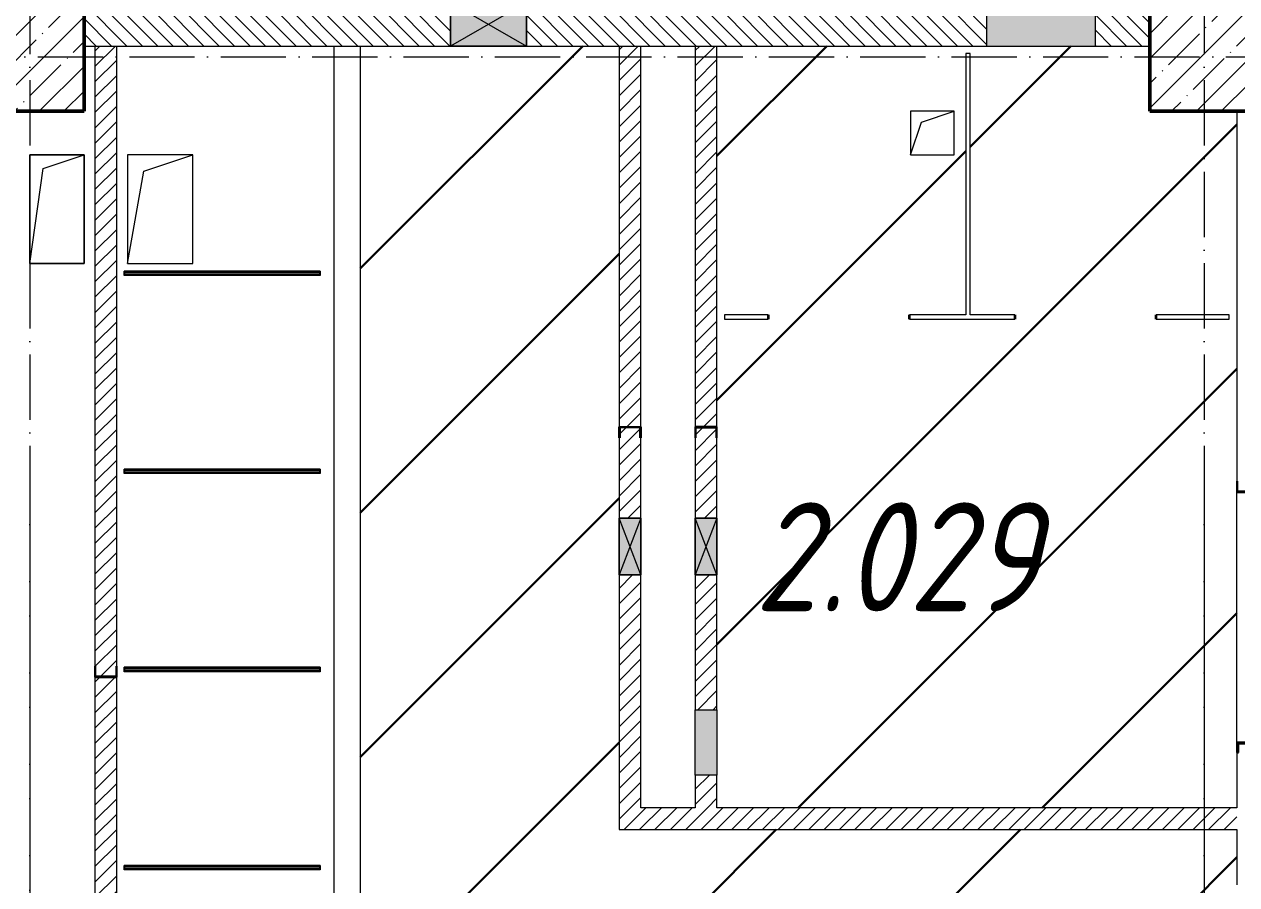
# Model space of a CAD drawing. Header units: millimetres. Extents: x -17017 to 628417, y -109036 to 199237.
# Drawn here: x 120985 to 126560, y 111841 to 115795 of the extents above; entities that cross this region are included whole.
import ezdxf

# ---------------------------------------------------------------- set-up
doc = ezdxf.new("R2010")
doc.units = ezdxf.units.MM
doc.linetypes.add('50_200_ШТРИХ_1Т_ш5_п1_п1_', pattern=[700, 500, -100, 0, -100])
for name, color, linetype, lineweight in [('3.1) ЖБ окна 1.2 м', 102, 'Continuous', 30), ('A-DETL-GENF-OTLN', 7, 'Continuous', 9), ('A-DOOR-OPNG-MCUT', 7, 'Continuous', 35), ('A-FLOR-____-OTLN', 7, 'Continuous', 9), ('A-GENM-____-MCUT', 7, 'Continuous', 25), ('A-GENM-____-OTLN', 7, 'Continuous', 9), ('A-GENM-____-OTLN-1', 7, 'Continuous', 25), ('A-GLAZ-____-OTLN', 7, 'Continuous', 9), ('A-WALL-____-MCUT', 7, 'Continuous', 13), ('A-WALL-____-OTLN', 7, 'Continuous', 9), ('A-WALL-____-PATT-1', 7, 'Continuous', 9), ('A-WALL-FNSH-MCUT-1', 7, 'Continuous', 9), ('I-WALL-____-OTLN', 7, 'Continuous', 9), ('S-COLS-____-MCUT', 7, 'Continuous', 50), ('S-COLS-____-OTLN', 7, 'Continuous', 9), ('S-GRID-____-OTLN-1', 7, '50_200_ШТРИХ_1Т_ш5_п1_п1_', 9), ('Марки помещений', 7, 'Continuous', 9), ('стяжа', 7, 'Continuous', 30)]:
    doc.layers.add(name, color=color, linetype=linetype, lineweight=lineweight)
doc.layers.add('A-DOOR-____-OTLN-1', color=7, linetype='Continuous', lineweight=9, true_color=0xffffff)
doc.styles.add('ISOCPEUR_I_2', font='isocpeui.ttf', dxfattribs={"width": 0.85, "height": 2.3})
pattern_1 = [(45, (43259.71, 63713.66), (-35.35534, 35.35534), [])]

# ---------------------------------------------------------------- blocks, each defined once
blk = doc.blocks.new('BSC_Колонна _Прямоугольная - 500х500-V36-АР1_План отверстий 2 этажа в осях 1-64_Ю-ЯЯ')
at = {"layer": 'S-COLS-____-OTLN'}
h = blk.add_hatch(dxfattribs=at)
h.set_pattern_fill('FP_46', color=256, style=0, pattern_type=2)
h.set_pattern_definition([(45, (-83150, -51931.04), (-114.04925, 114.04925), []), (45, (-83035.95, -51931.04), (-114.04925, 114.04925), [201.613, -40.323, 3.353, -36.97])])
h.paths.add_polyline_path([(-250, -250), (250, -250), (250, 250), (-250, 250)], flags=0)
at = {"layer": 'S-COLS-____-MCUT'}
for p, q in [((250, 250), (-250, 250)), ((-250, 250), (-250, -250)), ((250, -250), (250, 250)), ((-250, -250), (250, -250))]:
    blk.add_line(p, q, dxfattribs=at)
blk = doc.blocks.new('BSC_Колонна _Прямоугольная - 500х500-25978818-АР1_План отверстий 2 этажа в осях 1-64_Ю-ЯЯ')
at = {"layer": 'S-COLS-____-OTLN'}
h = blk.add_hatch(dxfattribs=at)
h.set_pattern_fill('FP_66', color=256, style=0, pattern_type=2)
h.set_pattern_definition([(45, (-77750, -51931.04), (-114.04925, 114.04925), []), (45, (-77635.95, -51931.04), (-114.04925, 114.04925), [201.613, -40.323, 3.353, -36.97])])
h.paths.add_polyline_path([(-250, -250), (250, -250), (250, 250), (-250, 250)], flags=0)
at = {"layer": 'S-COLS-____-MCUT'}
for p, q in [((250, 250), (-250, 250)), ((-250, 250), (-250, -250)), ((250, -250), (250, 250)), ((-250, -250), (250, -250))]:
    blk.add_line(p, q, dxfattribs=at)
blk = doc.blocks.new('DOR_ДУ_распашная__1Ст_Прямоугольная_ШЕР - Вн_650х2100h_Кабинки С_у-17949503-АР1_План отверстий 2 этажа в осях 1-64_Ю-ЯЯ')
at = {"layer": 'A-DOOR-OPNG-MCUT'}
for p, q in [((-325, 10), (-325, -10)), ((325, -10), (325, 10))]:
    blk.add_line(p, q, dxfattribs=at)
blk = doc.blocks.new('154_Фахверк_СКБ_Швеллер - Тип_100_3960-28331862-АР1_План отверстий 2 этажа в осях 1-64_Ю-ЯЯ')
at = {"layer": 'A-GENM-____-MCUT'}
for p, q in [((175, 50), (125, 50)), ((125, 50), (125, -50)), ((128, 47), (175, 47)), ((128, -47), (128, 47)), ((175, 47), (175, 50)), ((125, -50), (175, -50)), ((175, -47), (128, -47)), ((175, -50), (175, -47))]:
    blk.add_line(p, q, dxfattribs=at)
blk = doc.blocks.new('154_Стойка_СКБ_Швеллер - СМ-2180_100-28278414-АР1_План отверстий 2 этажа в осях 1-64_Ю-ЯЯ')
at = {"layer": 'A-GENM-____-MCUT'}
for p, q in [((171, 50), (125, 50)), ((125, 50), (125, -50)), ((129.5, 42.4), (171, 42.4)), ((129.5, -42.4), (129.5, 42.4)), ((171, 42.4), (171, 50)), ((125, -50), (171, -50)), ((171, -42.4), (129.5, -42.4)), ((171, -50), (171, -42.4))]:
    blk.add_line(p, q, dxfattribs=at)
blk = doc.blocks.new('154_Фахверк_СКБ_Швеллер - Тип_100_3960-28336466-АР1_План отверстий 2 этажа в осях 1-64_Ю-ЯЯ')
at = {"layer": 'A-GENM-____-MCUT'}
for p, q in [((175, 50), (125, 50)), ((125, 50), (125, -50)), ((128, 47), (175, 47)), ((128, -47), (128, 47)), ((175, 47), (175, 50)), ((125, -50), (175, -50)), ((175, -47), (128, -47)), ((175, -50), (175, -47))]:
    blk.add_line(p, q, dxfattribs=at)
blk = doc.blocks.new('154_Фахверк_СКБ_Швеллер - Тип_100_3960-28336563-АР1_План отверстий 2 этажа в осях 1-64_Ю-ЯЯ')
at = {"layer": 'A-GENM-____-MCUT'}
for p, q in [((125, 50), (175, 50)), ((125, -50), (125, 50)), ((128, 47), (128, -47)), ((175, 47), (128, 47)), ((175, 50), (175, 47)), ((175, -50), (125, -50)), ((128, -47), (175, -47)), ((175, -47), (175, -50))]:
    blk.add_line(p, q, dxfattribs=at)
blk = doc.blocks.new('131_Панель боковая - 900х1500-29281255-АР1_План отверстий 2 этажа в осях 1-64_Ю-ЯЯ')
at = {"layer": 'A-GENM-____-MCUT'}
for p, q in [((450, 5), (-450, 5)), ((-450, 5), (-450, -5)), ((450, -5), (450, 5)), ((-450, -5), (450, -5))]:
    blk.add_line(p, q, dxfattribs=at)
at = {"layer": 'A-GENM-____-OTLN'}
for p, q in [((-450, 10), (450, 10)), ((-450, 5), (-450, 10)), ((450, 10), (450, 5)), ((-450, -10), (-450, -5)), ((-450, -10), (450, -10)), ((450, -5), (450, -10))]:
    blk.add_line(p, q, dxfattribs=at)
blk = doc.blocks.new('AR_Отверстие Ниша - Лючок-32404312-АР1_План отверстий 2 этажа в осях 1-64_Ю-ЯЯ')
at = {"layer": 'A-GLAZ-____-OTLN'}
blk.add_hatch(color=256, dxfattribs=at).paths.add_polyline_path([(150, 50), (-150, 50), (-150, -50), (150, -50)], flags=0)
for p, q in [((-150, 50), (150, 50)), ((-150, -50), (-150, 50)), ((150, 50), (150, -50)), ((150, -50), (-150, -50))]:
    blk.add_line(p, q, dxfattribs=at)
blk = doc.blocks.new('AR_Отверстие Ниша - Лючок-32401948-АР1_План отверстий 2 этажа в осях 1-64_Ю-ЯЯ')
at = {"layer": 'A-GLAZ-____-OTLN'}
blk.add_hatch(color=256, dxfattribs=at).paths.add_polyline_path([(250, -100), (250, 100), (-250, 100), (-250, -100)], flags=0)
for p, q in [((250, 100), (-250, 100)), ((-250, 100), (-250, -100)), ((250, -100), (250, 100)), ((-250, -100), (250, -100))]:
    blk.add_line(p, q, dxfattribs=at)
blk = doc.blocks.new('AR_Отверстие прямоугольное _в плите_ - AR_Отверстие прямоугольное _в плите_-30459207-АР1_План отверстий 2 этажа в осях 1-64_Ю-ЯЯ')
at = {"layer": 'A-GENM-____-OTLN'}
for p, q in [((100, 100), (-100, 100)), ((-100, 100), (-100, -100)), ((-50, 50), (100, 100)), ((100, -100), (100, 100)), ((-100, -100), (-50, 50)), ((-100, -100), (100, -100))]:
    blk.add_line(p, q, dxfattribs=at)
blk = doc.blocks.new('AR_Отверстие прямоугольное _в плите_ - AR_Отверстие прямоугольное _в плите_-30459336-АР1_План отверстий 2 этажа в осях 1-64_Ю-ЯЯ')
at = {"layer": 'A-GENM-____-OTLN'}
for p, q in [((150, 250), (-150, 250)), ((-150, 250), (-150, -250)), ((-75, 175), (150, 250)), ((150, -250), (150, 250)), ((-150, -250), (-75, 175)), ((-150, -250), (150, -250))]:
    blk.add_line(p, q, dxfattribs=at)
blk = doc.blocks.new('AR_Отверстие прямоугольное _в плите_ - AR_Отверстие прямоугольное _в плите_-V158-АР1_План отверстий 2 этажа в осях 1-64_Ю-ЯЯ')
at = {"layer": 'A-GENM-____-OTLN'}
for p, q in [((125, 250), (-125, 250)), ((-125, 250), (-125, -250)), ((-62.5, 187.5), (125, 250)), ((125, -250), (125, 250)), ((-125, -250), (-62.5, 187.5)), ((-125, -250), (125, -250))]:
    blk.add_line(p, q, dxfattribs=at)
blk = doc.blocks.new('AR_Отверстие прямоугольное _в стене__БезПР - AR_Отверстие прямоугольное _в стене__БезПР-36789349-АР1_План отверстий 2 этажа в осях 1-64_Ю-ЯЯ')
at = {"layer": 'A-GLAZ-____-OTLN'}
blk.add_hatch(color=256, dxfattribs=at).paths.add_polyline_path([(130, 50), (-130, 50), (-130, -50), (130, -50)], flags=0)
at = {"layer": 'A-DETL-GENF-OTLN'}
for p, q in [((-130, -50), (-130, 50)), ((-130, 50), (130, 50)), ((130, 50), (-130, -50)), ((-130, 50), (130, -50)), ((130, 50), (-130, 50)), ((-130, 50), (-130, -50)), ((130, 50), (130, -50)), ((130, -50), (130, 50)), ((130, -50), (-130, -50)), ((-130, -50), (130, -50))]:
    blk.add_line(p, q, dxfattribs=at)
at = {"layer": 'A-GLAZ-____-OTLN'}
blk.add_line((130, 50), (-130, 50), dxfattribs=at)
blk = doc.blocks.new('AR_Отверстие прямоугольное _в стене__БезПР - AR_Отверстие прямоугольное _в стене__БезПР-36789443-АР1_План отверстий 2 этажа в осях 1-64_Ю-ЯЯ')
at = {"layer": 'A-GLAZ-____-OTLN'}
blk.add_hatch(color=256, dxfattribs=at).paths.add_polyline_path([(175, -100), (175, 100), (-175, 100), (-175, -100)], flags=0)
at = {"layer": 'A-DETL-GENF-OTLN'}
for p, q in [((-175, -100), (-175, 100)), ((-175, 100), (175, 100)), ((175, 100), (-175, -100)), ((-175, 100), (175, -100)), ((175, 100), (-175, 100)), ((-175, 100), (-175, -100)), ((175, 100), (175, -100)), ((175, -100), (175, 100)), ((175, -100), (-175, -100)), ((-175, -100), (175, -100))]:
    blk.add_line(p, q, dxfattribs=at)
at = {"layer": 'A-GLAZ-____-OTLN'}
blk.add_line((175, 100), (-175, 100), dxfattribs=at)
blk = doc.blocks.new('2этаж')
at = {"layer": 'S-GRID-____-OTLN-1', "color": 251, "ltscale": 0.6, "true_color": 0x636466}
for p, q in [((62158.3, 549908.8), (62158.3, 498997)), ((67558.3, 549908.8), (67558.3, 498997)), ((53374.4, 510947), (88482.7, 510947)), ((62158.3, 508896.9), (62158.3, 467585.8)), ((67558.3, 508896.9), (67558.3, 470838.7))]:
    blk.add_line(p, q, dxfattribs=at)

msp = doc.modelspace()

# ---------------------------------------------------------------- hatches: boundary and pattern name
at = {"layer": 'A-WALL-____-PATT-1'}
h = msp.add_hatch(dxfattribs=at)
h.set_pattern_fill('FP_6', color=256, style=0, pattern_type=2)
h.set_pattern_definition([(135, (43259.71, 63713.66), (-35.35534, -35.35534), [])])
h.paths.add_polyline_path([(125409.7, 115694.7), (125409.7, 115894.7), (123294.7, 115894.7), (123294.7, 115694.7), (124549.6, 115694.7)], flags=0)
h.paths.add_polyline_path([(126159.7, 115694.7), (126159.7, 115894.7), (125909.7, 115894.7), (125909.7, 115694.7)], flags=0)
h.paths.add_polyline_path([(122944.7, 115694.7), (122944.7, 115894.7), (121259.7, 115894.7), (121259.7, 115694.7), (122782.1, 115694.7)], flags=0)
h = msp.add_hatch(dxfattribs=at)
h.set_pattern_fill('FP_5', color=256, style=0, pattern_type=2)
h.set_pattern_definition(pattern_1)
h.paths.add_polyline_path([(121309.7, 109844.7), (121409.7, 109844.7), (121409.7, 112794.7), (121309.7, 112794.7), (121309.7, 111251.8)], flags=0)
h.paths.add_polyline_path([(121312.7, 112797.7), (121406.7, 112797.7), (121406.7, 112844.7), (121409.7, 112844.7), (121409.7, 115694.7), (121309.7, 115694.7), (121309.7, 112844.7), (121312.7, 112844.7)], flags=0)
h = msp.add_hatch(dxfattribs=at)
h.set_pattern_fill('FP_5', color=256, style=0, pattern_type=2)
h.set_pattern_definition(pattern_1)
h.paths.add_polyline_path([(123819.7, 112094.7), (123819.7, 113264.7), (123719.7, 113264.7), (123719.7, 112094.7)], flags=0)
h.paths.add_polyline_path([(123719.7, 113524.7), (123819.7, 113524.7), (123819.7, 113894.7), (123816.7, 113894.7), (123816.7, 113941.7), (123722.7, 113941.7), (123722.7, 113894.7), (123719.7, 113894.7)], flags=0)
h.paths.add_polyline_path([(123769.7, 113944.7), (123819.7, 113944.7), (123819.7, 115694.7), (123719.7, 115694.7), (123719.7, 113944.7), (123722.9, 113944.7)], flags=0)
h = msp.add_hatch(dxfattribs=at)
h.set_pattern_fill('FP_5', color=256, style=0, pattern_type=2)
h.set_pattern_definition(pattern_1)
h.paths.add_polyline_path([(124069.7, 112194.7), (124169.7, 112194.7), (124169.7, 112344.7), (124069.7, 112344.7)], flags=0)
h.paths.add_polyline_path([(124069.7, 112644.7), (124169.7, 112644.7), (124169.7, 113264.7), (124069.7, 113264.7)], flags=0)
h.paths.add_polyline_path([(124169.7, 113524.7), (124169.7, 113894.7), (124166.7, 113894.7), (124166.7, 113941.7), (124072.7, 113941.7), (124072.7, 113894.7), (124069.7, 113894.7), (124069.7, 113524.7), (124166.7, 113524.7)], flags=0)
h.paths.add_polyline_path([(124169.7, 113944.7), (124169.7, 115694.7), (124069.7, 115694.7), (124069.7, 113944.7), (124166.7, 113944.7)], flags=0)
h = msp.add_hatch(dxfattribs=at)
h.set_pattern_fill('FP_5', color=256, style=0, pattern_type=2)
h.set_pattern_definition(pattern_1)
h.paths.add_polyline_path([(126559.7, 112094.7), (126559.7, 112194.7), (123819.7, 112194.7), (123819.7, 112094.7), (126317.1, 112094.7)], flags=0)
at = {"layer": 'стяжа'}
h = msp.add_hatch(dxfattribs=at)
h.set_pattern_fill('ANSI31', color=5, scale=250)
h.paths.add_polyline_path([(132309.7, 115394.7), (132009.7, 115394.7), (132009.7, 115694.7), (131124.7, 115694.7), (130924.7, 115694.7), (129669.7, 115694.7), (128969.7, 115694.7), (127559.7, 115694.7), (126859.7, 115694.7), (126659.7, 115694.7), (126659.7, 115394.7), (126659.7, 113694.7), (126659.7, 113644.7), (126659.7, 112494.7), (126659.7, 112448.7), (126659.7, 111840.7), (126659.7, 111794.7), (126659.7, 110644.7), (126659.7, 110598.7), (126659.7, 110144.7), (126659.7, 109844.7), (126834.7, 109844.7), (126834.7, 109850.7), (126909.7, 109850.7), (126915.7, 109850.7), (126984.7, 109850.7), (127984.7, 109845.1), (127984.7, 109850.7), (128053.7, 109850.7), (128059.7, 109850.7), (128134.7, 109850.7), (128259.7, 109847.4), (128259.7, 110494.7), (129559.7, 110494.7), (129559.7, 109844.7), (132009.7, 109844.7), (132009.7, 110144.7), (132309.7, 110144.7), (132309.7, 111214.8)])
h.paths.add_polyline_path([(126559.7, 113644.7), (126559.7, 113694.7), (126559.7, 115394.7), (126159.7, 115394.7), (126159.7, 115694.7), (125909.7, 115694.7), (125409.7, 115694.7), (124169.7, 115694.7), (124169.7, 113944.7), (124169.7, 113894.7), (124169.7, 113524.7), (124169.7, 113264.7), (124169.7, 112644.7), (124169.7, 112344.7), (124169.7, 112194.7), (126559.7, 112194.7), (126559.7, 112448.7), (126559.7, 112494.7)], flags=17)
h.paths.add_polyline_path([(125539.7, 114439.7), (125054.7, 114439.7), (125054.7, 114459.7), (125314.7, 114459.7), (125314.7, 115659.7), (125334.7, 115659.7), (125334.7, 114459.7), (125539.7, 114459.7)], flags=16)
h.paths.add_polyline_path([(126189.7, 114439.7), (126189.7, 114459.7), (126524.7, 114459.7), (126524.7, 114439.7)], flags=16)
h.paths.add_polyline_path([(124404.7, 114439.7), (124204.7, 114439.7), (124204.7, 114459.7), (124404.7, 114459.7)], flags=16)
h.paths.add_polyline_path([(125259.7, 115194.7), (125059.7, 115194.7), (125059.7, 115394.7), (125259.7, 115394.7)], flags=16)
h.paths.add_polyline_path([(126559.7, 111214.8), (126559.7, 111794.7), (126559.7, 111840.7), (126559.7, 112094.7), (123719.7, 112094.7), (123719.7, 113264.7), (123719.7, 113524.7), (123719.7, 113894.7), (123719.7, 113944.7), (123719.7, 115694.7), (123294.7, 115694.7), (122944.7, 115694.7), (122529.7, 115694.7), (122529.7, 110874.7), (121409.7, 110874.7), (121409.7, 109844.7), (126159.7, 109844.7), (126159.7, 110144.7), (126559.7, 110144.7), (126559.7, 110598.7), (126559.7, 110644.7)])
h.paths.add_polyline_path([(121759.7, 110644.7), (121759.7, 110444.7), (121459.7, 110444.7), (121459.7, 110644.7)], flags=16)

# ---------------------------------------------------------------- linework, layer by layer
at = {"layer": 'A-FLOR-____-OTLN'}
for p, q in [((121009.7, 115194.7), (121259.7, 115194.7)), ((121009.7, 114694.7), (121009.7, 115194.7)), ((121259.7, 115194.7), (121259.7, 114694.7)), ((121259.7, 114694.7), (121009.7, 114694.7))]:
    msp.add_line(p, q, dxfattribs=at)
at = {"layer": 'A-WALL-____-MCUT'}
for p, q in [((121259.7, 115694.7), (122944.7, 115694.7)), ((123294.7, 115694.7), (125409.7, 115694.7)), ((125909.7, 115694.7), (126159.7, 115694.7))]:
    msp.add_line(p, q, dxfattribs=at)
at = {"layer": 'A-WALL-____-OTLN'}
for p, q in [((122409.7, 110994.7), (122409.7, 115694.7)), ((122529.7, 115694.7), (122529.7, 110874.7))]:
    msp.add_line(p, q, dxfattribs=at)
at = {"layer": 'A-WALL-FNSH-MCUT-1'}
for p, q in [((121309.7, 115694.7), (121309.7, 112844.7)), ((121409.7, 112844.7), (121409.7, 115694.7)), ((123719.7, 115694.7), (123719.7, 113944.7)), ((123819.7, 113944.7), (123819.7, 115694.7)), ((124069.7, 115694.7), (124069.7, 113944.7)), ((124169.7, 113944.7), (124169.7, 115694.7)), ((125314.7, 115659.7), (125314.7, 114459.7)), ((125334.7, 115659.7), (125314.7, 115659.7)), ((125334.7, 114459.7), (125334.7, 115659.7)), ((126559.7, 115394.7), (126559.7, 113694.7)), ((124404.7, 114459.7), (124204.7, 114459.7)), ((124204.7, 114459.7), (124204.7, 114439.7)), ((125314.7, 114459.7), (125054.7, 114459.7)), ((125539.7, 114459.7), (125334.7, 114459.7)), ((126524.7, 114459.7), (126189.7, 114459.7)), ((126524.7, 114439.7), (126524.7, 114459.7)), ((124204.7, 114439.7), (124404.7, 114439.7)), ((125054.7, 114439.7), (125539.7, 114439.7)), ((126189.7, 114439.7), (126524.7, 114439.7)), ((123719.7, 113894.7), (123719.7, 113524.7)), ((123819.7, 113524.7), (123819.7, 113894.7)), ((124069.7, 113894.7), (124069.7, 113524.7)), ((124169.7, 113524.7), (124169.7, 113894.7)), ((123719.7, 113264.7), (123719.7, 112094.7)), ((123819.7, 112194.7), (123819.7, 113264.7)), ((124069.7, 113264.7), (124069.7, 112644.7)), ((124169.7, 112644.7), (124169.7, 113264.7)), ((121309.7, 112794.7), (121309.7, 109844.7)), ((121409.7, 109844.7), (121409.7, 112794.7)), ((126559.7, 112448.7), (126559.7, 112194.7)), ((124069.7, 112344.7), (124069.7, 112194.7)), ((124169.7, 112194.7), (124169.7, 112344.7)), ((124069.7, 112194.7), (123819.7, 112194.7)), ((126559.7, 112194.7), (124169.7, 112194.7)), ((123719.7, 112094.7), (126559.7, 112094.7)), ((126559.7, 112094.7), (126559.7, 111840.7))]:
    msp.add_line(p, q, dxfattribs=at)
at = {"layer": 'I-WALL-____-OTLN'}
msp.add_line((126559.7, 112494.7), (126559.7, 113644.7), dxfattribs=at)

# ---------------------------------------------------------------- block references
at = {"layer": '3.1) ЖБ окна 1.2 м'}
msp.add_blockref('2этаж', (58851.4, -395302.3), dxfattribs=at)
at = {"layer": 'A-DOOR-____-OTLN-1', "rotation": 180}
for p in [(124729.7, 114449.7), (125864.7, 114449.7)]:
    msp.add_blockref('DOR_ДУ_распашная__1Ст_Прямоугольная_ШЕР - Вн_650х2100h_Кабинки С_у-17949503-АР1_План отверстий 2 этажа в осях 1-64_Ю-ЯЯ', p, dxfattribs=at)
at = {"layer": 'A-GENM-____-OTLN'}
for name, p in [('AR_Отверстие прямоугольное _в плите_ - AR_Отверстие прямоугольное _в плите_-30459207-АР1_План отверстий 2 этажа в осях 1-64_Ю-ЯЯ', (125159.7, 115294.7)), ('AR_Отверстие прямоугольное _в плите_ - AR_Отверстие прямоугольное _в плите_-V158-АР1_План отверстий 2 этажа в осях 1-64_Ю-ЯЯ', (121134.7, 114944.7)), ('AR_Отверстие прямоугольное _в плите_ - AR_Отверстие прямоугольное _в плите_-30459336-АР1_План отверстий 2 этажа в осях 1-64_Ю-ЯЯ', (121609.7, 114944.7))]:
    msp.add_blockref(name, p, dxfattribs=at)
at = {"layer": 'A-GENM-____-OTLN', "rotation": 180}
for p in [(121894.7, 114649.7), (121894.7, 113739.7), (121894.7, 112829.7), (121894.7, 111919.7)]:
    msp.add_blockref('131_Панель боковая - 900х1500-29281255-АР1_План отверстий 2 этажа в осях 1-64_Ю-ЯЯ', p, dxfattribs=at)
at = {"layer": 'A-GENM-____-OTLN-1'}
for name, p, rotation in [('154_Фахверк_СКБ_Швеллер - Тип_100_3960-28336563-АР1_План отверстий 2 этажа в осях 1-64_Ю-ЯЯ', (123769.7, 114069.7), 269.9999999999998), ('154_Фахверк_СКБ_Швеллер - Тип_100_3960-28336466-АР1_План отверстий 2 этажа в осях 1-64_Ю-ЯЯ', (124119.7, 114069.7), 269.9999999999998), ('154_Фахверк_СКБ_Швеллер - Тип_100_3960-28331862-АР1_План отверстий 2 этажа в осях 1-64_Ю-ЯЯ', (126609.7, 113519.7), 90), ('154_Фахверк_СКБ_Швеллер - Тип_100_3960-28331862-АР1_План отверстий 2 этажа в осях 1-64_Ю-ЯЯ', (121359.7, 112669.7), 89.99999999999991), ('154_Стойка_СКБ_Швеллер - СМ-2180_100-28278414-АР1_План отверстий 2 этажа в осях 1-64_Ю-ЯЯ', (126609.7, 112619.7), 270)]:
    msp.add_blockref(name, p, dxfattribs=dict(at, rotation=rotation))
at = {"layer": 'A-GLAZ-____-OTLN'}
for name, p in [('AR_Отверстие прямоугольное _в стене__БезПР - AR_Отверстие прямоугольное _в стене__БезПР-36789443-АР1_План отверстий 2 этажа в осях 1-64_Ю-ЯЯ', (123119.7, 115794.7)), ('AR_Отверстие Ниша - Лючок-32401948-АР1_План отверстий 2 этажа в осях 1-64_Ю-ЯЯ', (125659.7, 115794.7))]:
    msp.add_blockref(name, p, dxfattribs=at)
at = {"layer": 'A-GLAZ-____-OTLN', "rotation": 269.9999999999998}
for name, p in [('AR_Отверстие прямоугольное _в стене__БезПР - AR_Отверстие прямоугольное _в стене__БезПР-36789349-АР1_План отверстий 2 этажа в осях 1-64_Ю-ЯЯ', (123769.7, 113394.7)), ('AR_Отверстие прямоугольное _в стене__БезПР - AR_Отверстие прямоугольное _в стене__БезПР-36789349-АР1_План отверстий 2 этажа в осях 1-64_Ю-ЯЯ', (124119.7, 113394.7)), ('AR_Отверстие Ниша - Лючок-32404312-АР1_План отверстий 2 этажа в осях 1-64_Ю-ЯЯ', (124119.7, 112494.7))]:
    msp.add_blockref(name, p, dxfattribs=at)
at = {"layer": 'S-COLS-____-OTLN'}
for name, p in [('BSC_Колонна _Прямоугольная - 500х500-25978818-АР1_План отверстий 2 этажа в осях 1-64_Ю-ЯЯ', (121009.7, 115644.7)), ('BSC_Колонна _Прямоугольная - 500х500-V36-АР1_План отверстий 2 этажа в осях 1-64_Ю-ЯЯ', (126409.7, 115644.7))]:
    msp.add_blockref(name, p, dxfattribs=at)

# ---------------------------------------------------------------- texts
at = {"layer": 'Марки помещений', "insert": (124342.3, 113597.4), "char_height": 500, "width": 785.654, "attachment_point": 1, "style": 'ISOCPEUR_I_2'}
msp.add_mtext('2.029', dxfattribs=at)

doc.saveas('drawing.dxf')
